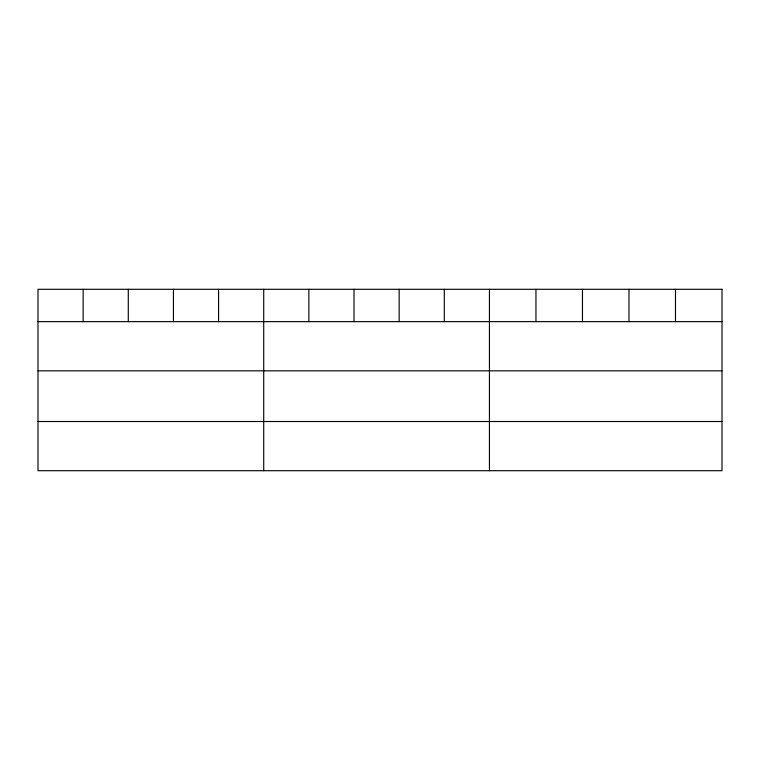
<?xml version="1.0" encoding="UTF-8"?>
<svg xmlns="http://www.w3.org/2000/svg" width="760" height="760" viewBox="0 0 760 760"><rect width="100%" height="100%" fill="white"/><g stroke="black" fill="none" stroke-linecap="round" stroke-linejoin="round"><path stroke-width="1.14" d="M38 321.641L722 321.641M38 370.832L722 370.832M38 421.515L722 421.515M675.488 289.294L675.488 321.641M628.976 289.294L628.976 321.641M582.464 289.294L582.464 321.641M535.952 289.294L535.952 321.641M489.44 289.294L489.44 470.706M444.296 289.294L444.296 321.641M399.152 289.294L399.152 321.641M354.008 289.294L354.008 321.641M308.864 289.294L308.864 321.641M263.72 289.294L263.72 470.706M218.576 289.294L218.576 321.641M173.432 289.294L173.432 321.641M128.288 289.294L128.288 321.641M83.144 289.294L83.144 321.641M722 289.294L38 289.294L38 470.706L722 470.706L722 289.294"/></g></svg>
